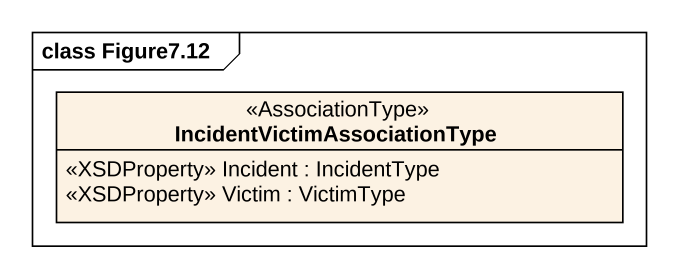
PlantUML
@startuml
mainframe class Figure7.12
hide circle
hide empty members
class "IncidentVictimAssociationType" as IncidentVictimAssociationTyp <<AssociationType>> {
  <<XSDProperty>> Incident : IncidentType
  <<XSDProperty>> Victim : VictimType
}
@enduml
